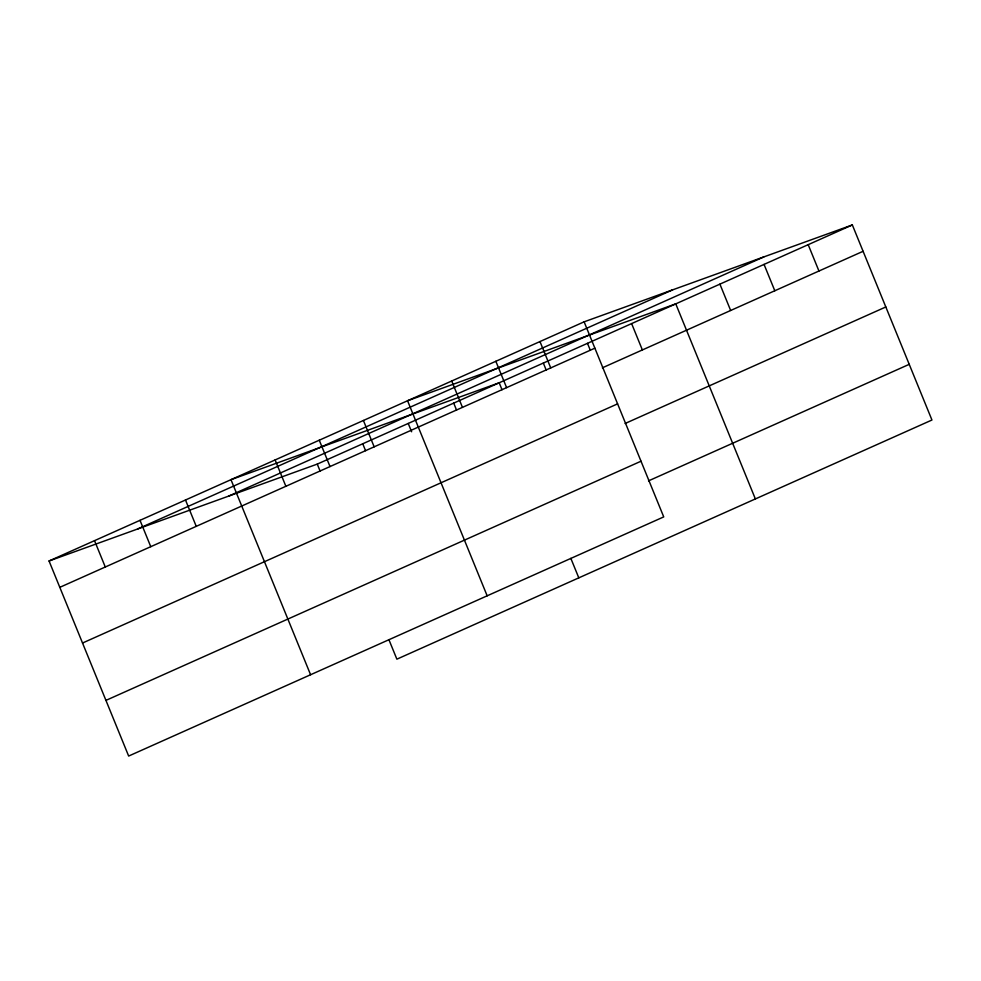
<?xml version="1.0" encoding="UTF-8"?>
<svg xmlns="http://www.w3.org/2000/svg" width="981" height="981" viewBox="0 0 981 981"><rect width="100%" height="100%" fill="white"/><g stroke="black" fill="none" stroke-linecap="round" stroke-linejoin="round"><path stroke-width="1.47" d="M584.124 321.829L663.732 516.901L128.658 756.057L49.05 560.985L584.124 321.829L852.342 224.943L931.95 420.015L396.876 659.171L388.917 639.686M137.561 529.017L672.635 289.849M228.757 496.079L763.831 256.912M49.05 560.985L317.268 464.099L852.342 224.943M59.804 587.337L594.878 348.181M602.371 367.826L863.096 251.295M82.527 643.021L617.601 403.853M625.093 423.498L885.818 306.967M105.936 700.385L641.01 461.217M648.502 480.874L909.228 364.331M808.197 244.674L818.951 271.026M764.052 264.404L774.806 290.756M719.907 284.134L730.661 310.486M755.37 498.937L675.762 303.865L407.556 400.751L487.165 595.823M631.617 323.595L642.371 349.947M587.484 343.325L590.304 350.254M539.979 341.56L550.733 367.912M543.339 363.056L546.159 369.984M495.846 361.29L506.601 387.642M502.014 389.727L499.194 382.786L230.976 479.672L310.585 674.744M570.844 558.373L578.802 577.858M451.701 381.02L462.456 407.373M453.713 403.117L456.533 410.046M408.231 423.449L411.628 431.763M363.411 420.481L374.166 446.833M362.749 443.768L365.57 450.708M319.266 440.211L330.021 466.564M317.268 464.099L320.088 471.039M275.121 459.942L285.876 486.294M185.495 500.003L196.249 526.356M140.013 520.335L150.767 546.687M94.532 540.666L105.286 567.006"/></g></svg>
